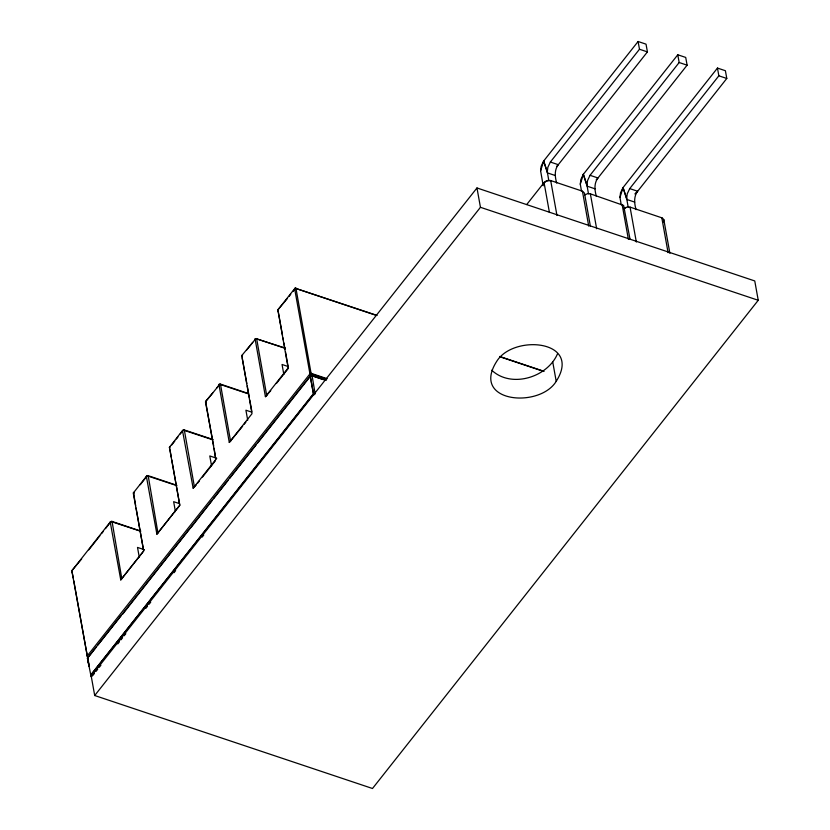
<?xml version="1.0" encoding="UTF-8"?>
<svg xmlns="http://www.w3.org/2000/svg" width="830" height="830" viewBox="0 0 830 830"><rect width="100%" height="100%" fill="white"/><g stroke="black" fill="none" stroke-linecap="round" stroke-linejoin="round"><path stroke-width="1.25" d="M88.955 666.127L88.063 658.626L88.955 666.127L87.451 658.356L88.395 657.609M326.232 380.451L311.499 375.523L310.213 375.98L87.461 658.159L91.103 676.616M282.511 335.299L277.884 309.829L295.065 288.176L377.1 315.431M543.225 185.764L540.61 170.887L543.671 161.01L638.094 41.5L646.03 44.156L647.421 51.896L558.3 164.693C554.191 169.922 554.938 177.112 556.712 183.077M581.539 191.46L580.295 184.177L583.355 174.29L677.778 54.78L685.715 57.436L687.105 65.176L597.984 177.973C593.875 183.212 594.622 190.392 596.397 196.368M621.224 204.751L619.979 197.457L623.04 187.58L717.462 68.07L725.399 70.726L726.79 78.466L637.668 191.253C633.56 196.492 634.307 203.672 636.081 209.648M133.63 494.141L134.138 492.657L133.485 492.418L135.632 505.532M294.785 288.311L295.511 288.352L294.65 288.799L309.953 373.874L311.385 375.036L295.895 288.031L293.115 291.351M557.48 353.881C547.437 377.463 511.135 388.596 491.723 370.19M663.481 221.901L663.824 219.67L662.392 218L630.053 207.116L627.21 206.981L623.89 208.652M310.213 375.98L312.038 375.388L315.047 393.379L314.653 394.696L313.429 393.659L310.213 375.98L313.429 393.659L90.626 675.215L92.057 676.429M140.83 531.117L111.614 521.271L110.224 522.029L120.765 579.921L142.864 552.075M176.966 485.384L147.74 475.538L146.36 476.296L156.901 534.178L179.778 505.356L171.769 459.799M96.415 646.871L88.125 657.443L87.482 657.132L87.285 655.887L309.953 373.874L311.323 373.407L327.259 378.75M556.214 381.312C582.567 340.041 513.407 333.982 496.693 361.392C470.34 402.664 539.51 408.723 556.214 381.312L552.77 362.171M548.775 180.421L547.302 171.914L543.671 161.01L541.15 166.28L540.61 170.887M638.094 41.5L639.484 49.24L550.363 162.037L547.852 167.307L547.302 171.914M588.46 193.712L586.986 185.204L583.355 174.29L580.834 179.56L580.295 184.177M677.778 54.78L679.168 62.52L590.047 175.317L587.536 180.587L586.986 185.204M628.144 206.992L626.671 198.484L623.04 187.58L620.518 192.84L619.979 197.457M717.462 68.07L718.853 75.81L629.731 188.597L627.221 193.867L626.671 198.484M213.092 439.526L183.876 429.805L182.496 430.563L193.151 488.185L196.088 485.156M248.035 393.42L220.189 384.031L218.902 384.352L229.288 442.452L242.671 426.195M266.752 395.723L256.657 338.713L255.038 338.619L265.424 396.709L270.767 390.639M140.28 484.73L147.18 475.818M171.81 444.942L174.871 440.979M176.406 438.997L177.942 437.016M180.245 434.049L183.316 430.085L212.117 439.599M81.662 558.953L71.826 570.667L87.285 655.887L88.395 657.018M88.81 549.854L99.932 535.703M101.519 533.68L103.107 531.657M105.483 528.627L111.044 521.551M120.765 579.921L143.683 550.913L133.267 493.051L146.869 475.818L148.186 475.694L157.949 532.985M156.901 534.178L179.82 505.18L169.403 447.318L170.275 446.924M193.151 488.185L215.862 459.447L205.622 401.295L212.698 393.026M229.288 442.452L251.988 413.714L241.758 355.562L242.578 355.084M265.424 396.709L288.124 367.981L277.884 309.829L287.512 298.354M197.696 483.122L199.304 481.089M202.52 477.022L215.375 460.743M244.279 424.161L245.877 422.128M276.39 383.512L288.446 368.261L285.479 351.775M98.023 644.848L121.284 615.435M122.84 613.972L190.267 528.202M190.91 527.724L211.92 500.812M213.528 498.789L227.96 480.529M229.568 478.495L256.034 445.025M257.642 443.002L311.032 375.502M90.626 675.215L314.601 392.735M476.97 187.964L91.227 676.18L94.703 695.519L372.494 788.5L758.236 300.284L754.761 280.945L476.97 187.964L480.446 207.303L94.703 695.519M92.867 675.413L94.464 673.379M96.073 671.335L97.681 669.302M99.289 667.268L100.897 665.235M117.777 643.883L119.385 641.849M120.983 639.806L122.591 637.772M124.199 635.739L125.807 633.705M145.904 608.276L147.512 606.242M149.11 604.209L150.718 602.175M174.03 572.679L175.628 570.646M202.147 537.083L203.755 535.049M526.718 204.543L544.055 182.59L547.841 180.421L550.684 180.556L582.432 191.18L584.465 193.11L590.369 226.092M289.11 296.351L290.708 294.349M246.489 350.208L252.745 342.427M216.609 388.16L218.964 385.245M556.546 166.477L558.3 164.693L550.363 162.037M596.231 179.757L597.984 177.973L590.047 175.317M635.043 193.94L637.668 191.253L629.731 188.597M635.251 193.909L637.056 192.114M215.779 459.53L214.119 448.314M624.202 208.579L625.747 207.438M584.756 194.905L587.526 193.701L590.369 193.836L623.631 205.435L630.053 239.372M311.323 373.407L309.953 373.874M294.65 288.799L296.217 288.363M311.499 375.523L312.038 375.388M143.683 550.913L136.079 508.064M285.375 348.123L255.837 338.661L241.758 355.562L242.028 356.942M112.247 521.946L139.803 530.951M149.576 476.607L174.777 484.938M311.717 374.029L326.47 378.947M639.484 49.24L647.421 51.896M679.168 62.52L687.105 65.176M718.853 75.81L726.79 78.466M555.353 175.545L547.416 172.889L543.671 161.01M595.037 188.825L587.101 186.169L583.355 174.29M634.722 202.105L626.785 199.449L623.04 187.58M480.446 207.303L758.236 300.284M499.66 356.454L543.775 371.218M296.735 288.767L375.419 315.099M500.812 357.076L543.847 371.477M255.879 338.536L284.109 347.988M287.854 366.424L282.044 364.474L283.839 374.455M311.385 375.036L325.516 379.901M312.256 375.907L323.285 379.601M219.743 384.269L247.973 393.721M251.729 412.157L245.908 410.207L247.714 420.188M216.755 458.274L209.782 455.94L211.577 465.921M179.456 503.623L173.646 501.683L175.441 511.654M144.482 549.75L137.51 547.416L139.305 557.397M169.766 448.408L169.403 447.318L182.496 430.563L184.322 429.961L194.479 487.189M73.341 578.251L71.837 570.801L110.224 522.029L112.05 521.437L121.813 578.717M213.663 445.783L205.466 401.938L219.701 384.394L220.49 384.311L230.616 441.456M87.451 658.356L87.741 658.999M663.824 219.67L669.893 253.358M661.801 217.751L668.088 252.673M630.053 207.116L636.34 242.049M622.116 204.46L628.403 239.393M590.369 193.836L596.656 228.769M582.432 191.18L588.719 226.113M556.972 215.489L550.684 180.556L546.379 180.867L544.055 182.59L549.439 212.532M310.233 373.21L310.69 375.71M282.968 337.831L283.424 340.362M283.881 342.904L285.022 349.243M242.256 358.207L246.832 383.564M247.288 386.095L249.342 397.508M249.799 400.05L251.853 411.462M73.797 580.793L87.482 657.132M169.984 449.673L171.322 457.268M278.112 310.555L278.164 311.209M205.84 402.021L205.902 402.675M72.148 571.237L72.2 571.891"/></g></svg>
